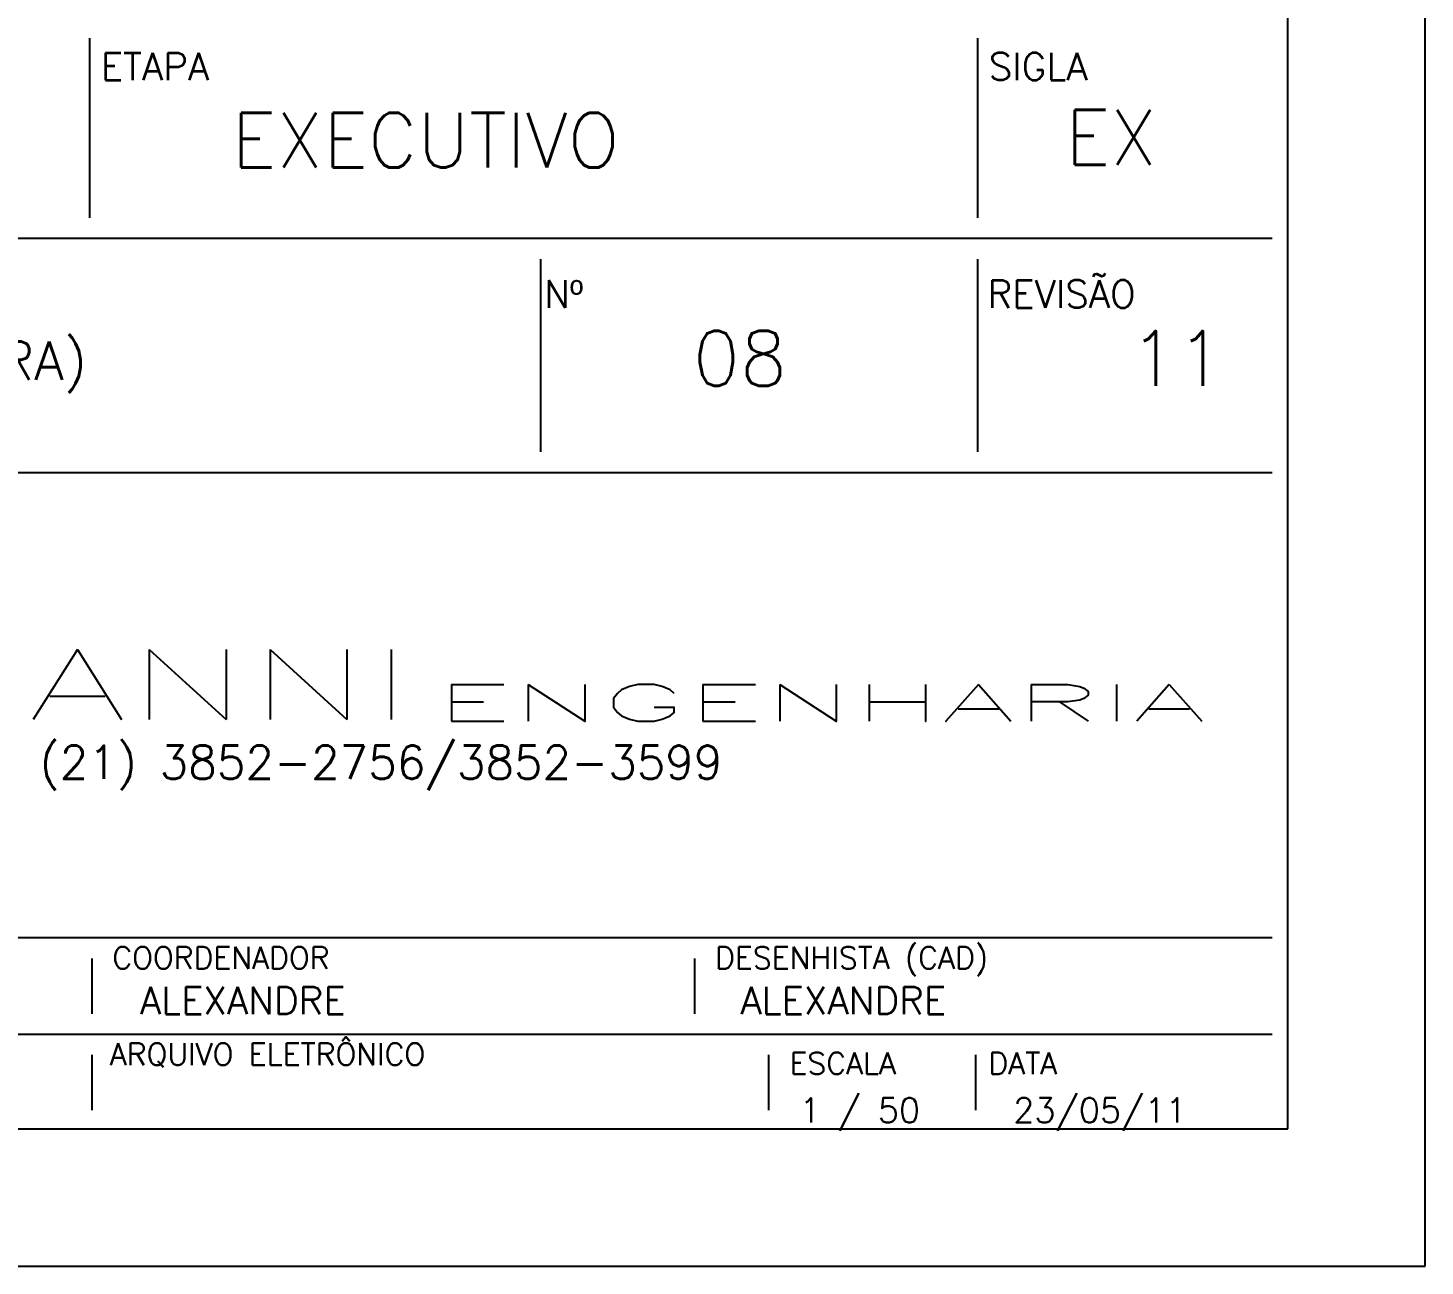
# Model space of a CAD drawing. Extents: x 3196 to 9141, y -1880 to 2325.
# Drawn here: x 8632 to 9141, y -1880 to -1429 of the extents above; entities that cross this region are included whole.
import ezdxf

# ---------------------------------------------------------------- set-up
doc = ezdxf.new("R2010")
doc.units = 0
doc.header["$MEASUREMENT"] = 0
for name, color, linetype in [('1', 1, 'CONTINUOUS'), ('10', 10, 'CONTINUOUS'), ('4', 4, 'CONTINUOUS'), ('5', 5, 'CONTINUOUS'), ('7', 7, 'CONTINUOUS')]:
    doc.layers.add(name, color=color, linetype=linetype)
doc.styles.get("Standard").update_dxf_attribs({"font": 'ROMANS.SHX'})

msp = doc.modelspace()

# ---------------------------------------------------------------- linework, layer by layer
at = {"layer": '1', "linetype": 'Continuous'}
for p, q in [((9140.999868, -1880.446935), (9140.999868, 2324.552615)), ((3196.000918, -1880.446935), (9140.999868, -1880.446935))]:
    msp.add_line(p, q, dxfattribs=at)
at = {"layer": '10', "linetype": 'Continuous'}
for p, q in [((8654.158818, -1432.872835), (8654.158818, -1498.295885)), ((8977.806018, -1432.872835), (8977.806018, -1498.295885)), ((9085.255018, -1505.828885), (8223.062618, -1505.828885)), ((8818.540718, -1513.361885), (8818.540718, -1583.639735)), ((8977.806018, -1513.361885), (8977.806018, -1583.639735)), ((8223.062618, -1591.172735), (9085.255018, -1591.172735)), ((9085.255018, -1760.814385), (8223.062618, -1760.814385)), ((8654.954618, -1768.347385), (8654.954618, -1788.441535)), ((8874.667118, -1768.347385), (8874.667118, -1788.441535)), ((9085.255018, -1795.974535), (8223.062618, -1795.974535)), ((8654.954618, -1803.507535), (8654.954618, -1823.601735)), ((8901.708718, -1803.507535), (8901.708718, -1823.601735)), ((8977.146568, -1803.507535), (8977.146568, -1823.601735))]:
    msp.add_line(p, q, dxfattribs=at)
at = {"layer": '4', "linetype": 'Continuous'}
for points in [[(8786.098168, -1668.501135), (8786.098168, -1681.785635)], [(8786.098168, -1668.501135), (8805.255618, -1668.501135)], [(8814.110918, -1668.501135), (8814.110918, -1681.785635)], [(8814.110918, -1668.501135), (8834.708968, -1681.785635), (8834.914318, -1681.785635)], [(8834.708968, -1668.501135), (8834.708968, -1681.785635), (8834.914318, -1681.785635)], [(8867.255118, -1671.679735), (8865.811418, -1670.406135), (8862.930118, -1669.130985), (8860.045818, -1668.501135), (8854.071768, -1668.501135), (8850.982018, -1669.130985), (8848.097718, -1670.406135), (8846.657068, -1671.679735), (8845.213368, -1673.546385), (8845.213368, -1676.726535), (8846.657068, -1678.645335), (8848.097718, -1679.868335), (8850.982018, -1681.141935), (8854.071768, -1681.785635), (8860.045818, -1681.785635), (8862.930118, -1681.141935), (8865.811418, -1679.868335), (8867.255118, -1678.645335), (8867.255118, -1676.726535), (8867.460468, -1676.726535)], [(8877.759518, -1668.501135), (8877.759518, -1681.785635)], [(8877.759518, -1668.501135), (8896.916918, -1668.501135)], [(8905.772218, -1668.501135), (8905.772218, -1681.785635)], [(8905.772218, -1668.501135), (8926.370268, -1681.785635), (8926.575668, -1681.785635)], [(8926.370268, -1668.501135), (8926.370268, -1681.785635), (8926.575668, -1681.785635)], [(8938.318368, -1668.501135), (8938.318368, -1681.785635)], [(8958.916418, -1668.501135), (8958.916418, -1681.785635), (8959.121768, -1681.785635)], [(8978.279218, -1668.501135), (8966.331118, -1681.785635), (8966.536468, -1681.785635)], [(8978.279218, -1668.501135), (8990.018868, -1681.785635)], [(8997.433518, -1668.501135), (8997.433518, -1681.785635)], [(8997.433518, -1668.501135), (9010.822268, -1668.501135), (9015.147268, -1669.130985), (9016.590968, -1669.774685), (9018.236968, -1671.049835), (9018.236968, -1672.323385), (9016.590968, -1673.546385), (9015.147268, -1674.190085), (9010.822268, -1674.821535), (8997.433518, -1674.821535)], [(9028.535968, -1668.501135), (9028.535968, -1681.785635)], [(9047.693368, -1668.501135), (9035.953718, -1681.785635)], [(9047.693368, -1668.501135), (9059.641468, -1681.785635)], [(8786.098168, -1674.821535), (8797.837868, -1674.821535)], [(8877.759518, -1674.821535), (8889.499168, -1674.821535)], [(8938.318368, -1674.821535), (8958.916418, -1674.821535), (8959.121768, -1674.821535)], [(9007.732568, -1674.821535), (9018.236968, -1681.785635)], [(8860.045818, -1676.726535), (8867.255118, -1676.726535), (8867.460468, -1676.726535)], [(8970.861468, -1677.370235), (8985.693868, -1677.370235)], [(9040.278718, -1677.370235), (9055.108068, -1677.370235)], [(8786.098168, -1681.785635), (8805.255618, -1681.785635)], [(8877.759518, -1681.785635), (8896.916918, -1681.785635)]]:
    msp.add_lwpolyline(points, dxfattribs=at)
at = {"layer": '5', "linetype": 'Continuous'}
for points in [[(8649.750368, -1655.643735), (8633.682668, -1681.158385)], [(8649.750368, -1655.643735), (8665.814968, -1681.158385)], [(8675.908668, -1655.643735), (8675.908668, -1681.158385)], [(8675.908668, -1655.643735), (8703.921368, -1681.158385)], [(8703.921368, -1655.643735), (8703.921368, -1681.158385)], [(8719.989068, -1655.643735), (8719.989068, -1681.158385)], [(8719.989068, -1655.643735), (8748.001818, -1681.158385)], [(8748.001818, -1655.643735), (8748.001818, -1681.158385)], [(8764.069518, -1655.643735), (8764.069518, -1681.158385)], [(8639.656718, -1672.661685), (8659.840918, -1672.661685)]]:
    msp.add_lwpolyline(points, dxfattribs=at)
at = {"layer": '7', "linetype": 'Continuous'}
for p, q in [((9090.999868, -1830.446935), (9090.999868, 2274.552615)), ((3321.000918, -1830.446935), (9090.999868, -1830.446935))]:
    msp.add_line(p, q, dxfattribs=at)

# ---------------------------------------------------------------- texts
at = {"layer": '10', "linetype": 'Continuous'}
for s, height, p in [('ETAPA', 10.00935, (8658.281418, -1448.162235)), ('SIGLA', 10.00935, (8981.929218, -1448.162235)), ('EXECUTIVO', 20, (8705.965518, -1480.022085)), ('EX', 20, (9009.953468, -1478.954085)), ('Nº', 10.00935, (8819.872168, -1531.078685)), ('REVISÃO', 10.00935, (8981.491768, -1531.078685)), ('FORMAS DO 9o.TETO (PISO DA COBERTURA)', 14, (8241.031568, -1557.425535)), ('08', 20, (8874.125168, -1559.529785)), ('11', 20, (9033.390418, -1559.529785)), ('COORDENADOR', 8.0352, (8662.487618, -1772.074835)), ('DESENHISTA (CAD)', 8.0352, (8882.200118, -1772.074835)), ('ALEXANDRE', 10, (8672.538218, -1788.666985)), ('ALEXANDRE', 10, (8891.442368, -1788.666985)), ('ARQUIVO ELETRÔNICO', 8.0352, (8661.540618, -1807.234985)), ('ESCALA', 8.00805, (8909.359818, -1810.552435)), ('DATA', 8.00805, (8981.867568, -1810.552435)), ('1 / 50', 9, (8912.970918, -1828.129335)), ('23/05/11', 9, (8990.874518, -1828.129335))]:
    msp.add_text(s, height=height, dxfattribs=at).set_placement(p)
at = {"layer": '4', "linetype": 'Continuous'}
msp.add_text('Rua da Assembléia, 10 grupo 1919-R.J.- tels: (21) 3852-2756/3852-3599', height=12.15, dxfattribs=at).set_placement((8232.977518, -1702.869085))

doc.saveas('drawing.dxf')
